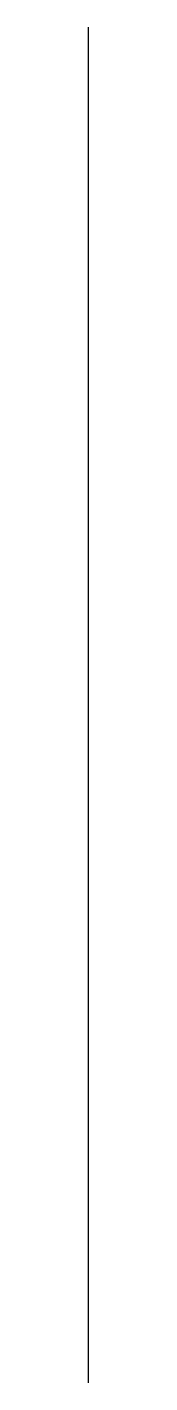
# Model space of a CAD drawing. Header units: metres. Extents: x 100 to 100, y 200 to 204.
import ezdxf

# ---------------------------------------------------------------- set-up
doc = ezdxf.new("R2010")
doc.units = ezdxf.units.M

# ---------------------------------------------------------------- blocks, each defined once
blk = doc.blocks.new('BOX', base_point=(1, 1))
blk.add_line((1, 1), (3, 1))

msp = doc.modelspace()

# ---------------------------------------------------------------- block references
at = {"layer": 'EQ', "xscale": 2, "yscale": 2, "rotation": 90}
msp.add_blockref('BOX', (100, 200), dxfattribs=at)

doc.saveas('drawing.dxf')
